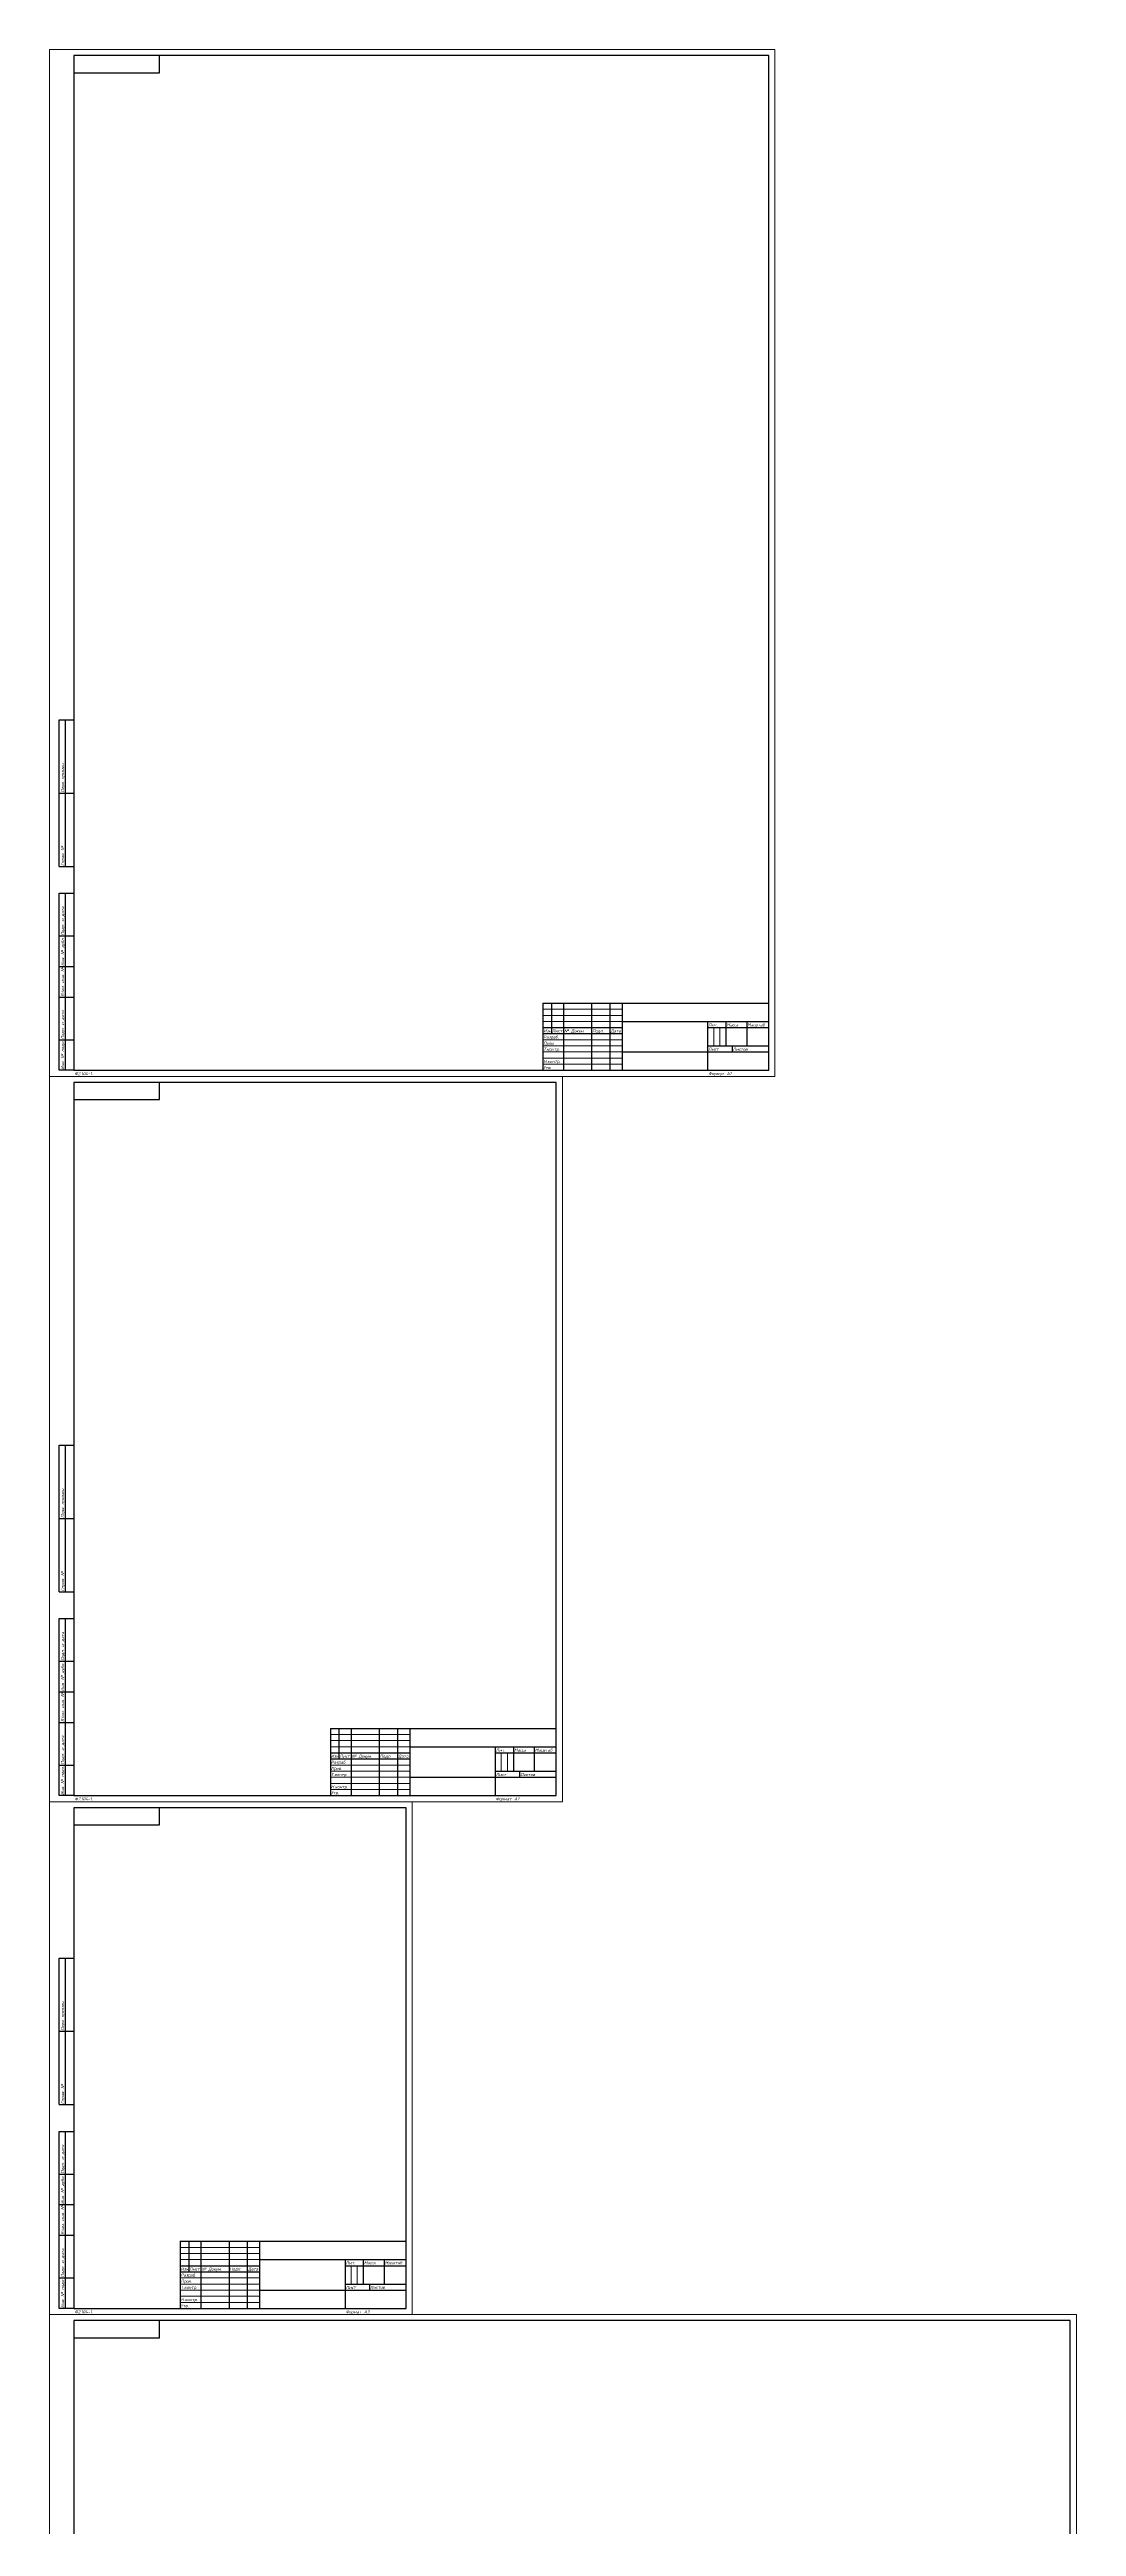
# Model space of a CAD drawing. Header units: millimetres. Extents: x 193 to 5157, y -4069 to 285.
# Drawn here: x 3185 to 4026, y -1743 to 285 of the extents above; entities that cross this region are included whole.
import ezdxf
from ezdxf.enums import TextEntityAlignment as Align

# ---------------------------------------------------------------- set-up
doc = ezdxf.new("R2010")
doc.units = ezdxf.units.MM
doc.layers.add('4', color=4, linetype='Continuous', lineweight=15)
doc.layers.add('рамка', color=253, linetype='Continuous', lineweight=5)
doc.layers.add('Привязки', color=2, linetype='Continuous', lineweight=0, plot=False)
doc.styles.add('текст', font='isocpeui.ttf')

# ---------------------------------------------------------------- blocks, each defined once
blk = doc.blocks.new('*U58')
for p, q in [((90, 415), (90, 415)), ((90, 415), (90, 415)), ((90, 401), (90, 415)), ((90, 415), (90, 415)), ((90, 415), (90, 415)), ((90, 415), (90, 415)), ((20, 401), (90, 401)), ((8, 232), (8, 292)), ((8, 292), (20, 292)), ((13, 232), (13, 292)), ((8, 232), (20, 232)), ((8, 172), (8, 232)), ((13, 172), (13, 232)), ((8, 172), (20, 172)), ((8, 115), (8, 150)), ((8, 150), (20, 150)), ((13, 115), (13, 150)), ((8, 90), (8, 115)), ((8, 115), (20, 115)), ((13, 90), (13, 115)), ((8, 65), (8, 90)), ((8, 90), (20, 90)), ((13, 65), (13, 90)), ((8, 30), (8, 65)), ((8, 65), (20, 65)), ((13, 30), (13, 65)), ((107, 60), (292, 60)), ((107, 60), (107, 5)), ((114, 60), (114, 35)), ((124, 60), (124, 5)), ((147, 60), (147, 5)), ((162, 60), (162, 5)), ((172, 60), (172, 5)), ((172, 45), (292, 45)), ((242, 45), (242, 20)), ((257, 45), (257, 25)), ((274, 45), (274, 25)), ((292, 60), (292, 60)), ((292, 60), (292, 60)), ((8, 5), (8, 30)), ((8, 30), (20, 30)), ((13, 5), (13, 30)), ((107, 40), (172, 40)), ((107, 35), (172, 35)), ((242, 40), (292, 40)), ((242, 25), (292, 25)), ((262, 25), (262, 20)), ((20, 5), (8, 5)), ((172, 20), (292, 20)), ((242, 20), (242, 5))]:
    blk.add_line(p, q)
blk.add_lwpolyline([(20, 5), (292, 5), (292, 415), (20, 415)], close=True)
at = {"layer": '4'}
for p, q in [((107, 55), (172, 55)), ((107, 50), (172, 50)), ((107, 45), (172, 45)), ((107, 30), (172, 30)), ((107, 25), (172, 25)), ((247, 40), (247, 25)), ((252, 40), (252, 25)), ((107, 20), (172, 20)), ((107, 15), (172, 15)), ((107, 10), (172, 10))]:
    blk.add_line(p, q, dxfattribs=at)
at = {"layer": 'Привязки'}
blk.add_lwpolyline([(0, 0), (297, 0), (297, 420), (0, 420)], close=True, dxfattribs=at)
at = {"layer": 'рамка'}
blk.add_lwpolyline([(0, 420), (297, 420), (297, 0), (0, 0)], close=True, dxfattribs=at)
at = {"style": 'текст'}
for s, p in [('Перв. примен.', (12, 232.5)), ('Справ. №', (12, 172.5)), ('Подп. и дата', (12, 115.5)), ('Инв. № дубл.', (12, 90.5)), ('Взам. инв. №', (12, 65.5)), ('Подп. и дата', (12, 30.5)), ('Инв. № подл.', (12, 5.5))]:
    blk.add_text(s, height=2.5, rotation=90, dxfattribs=at).set_placement(p)
for s, height, p in [('Лит.', 2.5, (242.5, 41)), ('Масса', 2.5, (257.5, 41)), ('Масштаб', 2.5, (274.5, 41)), ('Изм.', 2.5, (107.5, 36)), ('Разраб.', 2.5, (107.5, 31)), ('Пров.', 2.5, (107.5, 26)), ('Т.контр.', 2.5, (107.5, 21)), ('Лист', 2.5, (114.5, 36)), ('№ Докум.', 2.5, (124.5, 36)), ('Подп.', 2.5, (147.5, 36)), ('Дата', 2.5, (162.5, 36)), ('Лист', 2.5, (242.5, 21)), ('Листов', 2.5, (262.5, 21)), ('Ф2.104-1а.', 0.005, (20, 5)), ('Ф2.104-1.', 2.5, (20.5, 1)), ('Утв.', 2.5, (107.5, 6)), ('Н.контр.', 2.5, (107.5, 11)), ('Формат', 2.5, (242.5, 1)), ('А3', 2.5, (257.5, 1)), ('А4', 0.025, (296.6, 0)), ('А2', 0.00833, (296.9, 0)), ('А1', 0.00625, (296.9, 0)), ('А0', 0.005, (296.9, 0))]:
    blk.add_text(s, height=height, dxfattribs=at).set_placement(p)
for tag, p, height, rotation in [('ОБОЗНАЧЕНИЕ-ВЕРХ', (85, 409), 3.5, 180), ('ПРИМЕНЯЕМОСТЬ', (19, 232.5), 2.5, 90), ('СПРАВ№', (19, 172.5), 2.5, 90), ('ДАТАУЧЁТАДУБЛ', (19, 115.5), 2.5, 90), ('ИНВ№ДУБЛ', (19, 90.5), 2.5, 90), ('ВЗАМИНВ№', (19, 65.5), 2.5, 90), ('ДАТАУЧЁТА', (19, 30.5), 2.5, 90), ('ИНВ№ПОДЛ', (19, 5.5), 2.5, 90)]:
    blk.add_attdef(tag, p, '', height=height, rotation=rotation, dxfattribs=at)
for tag, p, height in [('27', (90, 415), 0.00000522), ('28', (90, 415), 0.00000522), ('29', (90, 415), 0.00000522), ('ИЗМ4', (107.5, 56), 2.5), ('ИЗМ3', (107.5, 51), 2.5), ('ИЗМ2', (107.5, 46), 2.5), ('ИЗМ1', (107.5, 41), 2.5), ('ЛИСТИЗМ4', (114.5, 56), 2.5), ('ЛИСТИЗМ3', (114.5, 51), 2.5), ('ЛИСТИЗМ2', (114.5, 46), 2.5), ('ЛИСТИЗМ1', (114.5, 41), 2.5), ('№ДОКУМИЗМ4', (124.5, 56), 2.5), ('№ДОКУМИЗМ3', (124.5, 51), 2.5), ('№ДОКУМИЗМ2', (124.5, 46), 2.5), ('№ДОКУМИЗМ1', (124.5, 41), 2.5), ('ПОДПИЗМ4', (147.5, 56), 2.5), ('ПОДПИЗМ3', (147.5, 51), 2.5), ('ПОДПИЗМ2', (147.5, 46), 2.5), ('ПОДПИЗМ1', (147.5, 41), 2.5), ('ДАТАИЗМ4', (162.5, 56), 2.5), ('ДАТАИЗМ3', (162.5, 51), 2.5), ('ДАТАИЗМ2', (162.5, 46), 2.5), ('ДАТАИЗМ1', (162.5, 41), 2.5), ('ОБОЗНАЧЕНИЕ', (177, 51), 5), ('РАЗРАБ', (124.5, 31), 2.5), ('ПРОВ', (124.5, 26), 2.5), ('ТКОНТР', (124.5, 21), 2.5), ('ДАТАРАЗРАБ', (162.5, 31), 2.5), ('ДАТАПРОВ', (162.5, 26), 2.5), ('ДАТАТКОНТР', (162.5, 21), 2.5), ('ЛИСТОВ', (277.5, 21), 2.5), ('10', (107.5, 16), 2.5), ('УТВ', (124.5, 6), 2.5), ('НКОНТР', (124.5, 11), 2.5), ('11', (124.5, 16), 2.5), ('12', (147.5, 16), 2.5), ('ДАТАНКОНТР', (162.5, 11), 2.5), ('ДАТАУТВ', (162.5, 6), 2.5), ('13', (162.5, 16), 2.5)]:
    blk.add_attdef(tag, p, '', height=height, dxfattribs=at)
for tag, height, p in [('НАИМЕНОВАНИЕ1', 5, (207, 36)), ('НАИМЕНОВАНИЕ2', 3.5, (207, 31)), ('НАИМЕНОВАНИЕ3', 3.5, (207, 26)), ('НАИМЕНОВАНИЕ4', 2.5, (207, 21)), ('ЛИСТ', 2.5, (257.5, 21)), ('МАССА', 3.5, (265.5, 31)), ('МАСШТАБ', 3.5, (283, 31)), ('МАТЕРИАЛ2', 2.5, (207, 11)), ('МАТЕРИАЛ3', 2.5, (207, 6)), ('МАТЕРИАЛ1', 2.5, (207, 16)), ('ПРЕДПРИЯТИЕ', 3.5, (267, 11))]:
    blk.add_attdef(tag, text='', height=height, dxfattribs=at).set_placement(p, align=Align.CENTER)
blk.add_attdef('30', text='', height=0.0000625, dxfattribs=at).set_placement((292, 60), align=Align.MIDDLE)
for tag, p in [('ЛИТЕРА', (244.5, 31)), ('ЛИТЕРА2', (249.5, 31)), ('ЛИТЕРА3', (254.5, 31))]:
    blk.add_attdef(tag, text='', height=2.5, dxfattribs=at).set_placement(p, align=Align.RIGHT)
for tag, p in [('ИНДЕКС', (244.5, 31)), ('ИНДЕКС2', (249.5, 31)), ('ИНДЕКС3', (254.5, 31))]:
    blk.add_attdef(tag, text='', height=2.5, dxfattribs=at).set_placement(p, align=Align.TOP_LEFT)
blk = doc.blocks.new('*U57')
for p, q in [((90, 589), (90, 589)), ((90, 589), (90, 589)), ((90, 575), (90, 589)), ((90, 589), (90, 589)), ((90, 589), (90, 589)), ((90, 589), (90, 589)), ((20, 575), (90, 575)), ((8, 232), (8, 292)), ((8, 292), (20, 292)), ((13, 232), (13, 292)), ((8, 232), (20, 232)), ((8, 172), (8, 232)), ((13, 172), (13, 232)), ((8, 172), (20, 172)), ((8, 115), (8, 150)), ((8, 150), (20, 150)), ((13, 115), (13, 150)), ((8, 90), (8, 115)), ((8, 115), (20, 115)), ((13, 90), (13, 115)), ((8, 65), (8, 90)), ((8, 90), (20, 90)), ((13, 65), (13, 90)), ((8, 30), (8, 65)), ((8, 65), (20, 65)), ((13, 30), (13, 65)), ((230, 60), (415, 60)), ((230, 60), (230, 5)), ((237, 60), (237, 35)), ((247, 60), (247, 5)), ((270, 60), (270, 5)), ((285, 60), (285, 5)), ((295, 60), (295, 5)), ((295, 45), (415, 45)), ((365, 45), (365, 20)), ((380, 45), (380, 25)), ((397, 45), (397, 25)), ((415, 60), (415, 60)), ((415, 60), (415, 60)), ((8, 5), (8, 30)), ((8, 30), (20, 30)), ((13, 5), (13, 30)), ((230, 40), (295, 40)), ((230, 35), (295, 35)), ((365, 40), (415, 40)), ((365, 25), (415, 25)), ((385, 25), (385, 20)), ((20, 5), (8, 5)), ((295, 20), (415, 20)), ((365, 20), (365, 5))]:
    blk.add_line(p, q)
blk.add_lwpolyline([(20, 5), (415, 5), (415, 589), (20, 589)], close=True)
at = {"layer": '4'}
for p, q in [((230, 55), (295, 55)), ((230, 50), (295, 50)), ((230, 45), (295, 45)), ((230, 30), (295, 30)), ((230, 25), (295, 25)), ((370, 40), (370, 25)), ((375, 40), (375, 25)), ((230, 20), (295, 20)), ((230, 15), (295, 15)), ((230, 10), (295, 10))]:
    blk.add_line(p, q, dxfattribs=at)
at = {"layer": 'Привязки'}
blk.add_lwpolyline([(0, 0), (420, 0), (420, 594), (0, 594)], close=True, dxfattribs=at)
at = {"layer": 'рамка'}
blk.add_lwpolyline([(0, 594), (420, 594), (420, 0), (0, 0)], close=True, dxfattribs=at)
at = {"style": 'текст'}
for s, p in [('Перв. примен.', (12, 232.5)), ('Справ. №', (12, 172.5)), ('Подп. и дата', (12, 115.5)), ('Инв. № дубл.', (12, 90.5)), ('Взам. инв. №', (12, 65.5)), ('Подп. и дата', (12, 30.5)), ('Инв. № подл.', (12, 5.5))]:
    blk.add_text(s, height=2.5, rotation=90, dxfattribs=at).set_placement(p)
for s, height, p in [('Лит.', 2.5, (365.5, 41)), ('Масса', 2.5, (380.5, 41)), ('Масштаб', 2.5, (397.5, 41)), ('Изм.', 2.5, (230.5, 36)), ('Разраб.', 2.5, (230.5, 31)), ('Пров.', 2.5, (230.5, 26)), ('Т.контр.', 2.5, (230.5, 21)), ('Лист', 2.5, (237.5, 36)), ('№ Докум.', 2.5, (247.5, 36)), ('Подп.', 2.5, (270.5, 36)), ('Дата', 2.5, (285.5, 36)), ('Лист', 2.5, (365.5, 21)), ('Листов', 2.5, (385.5, 21)), ('Ф2.104-1а.', 0.005, (20, 5)), ('Ф2.104-1.', 2.5, (20.5, 1)), ('Утв.', 2.5, (230.5, 6)), ('Н.контр.', 2.5, (230.5, 11)), ('Формат', 2.5, (365.5, 1)), ('А2', 2.5, (380.5, 1)), ('А4', 0.025, (419.6, 0)), ('А3', 0.0125, (419.8, 0)), ('А1', 0.00625, (419.9, 0)), ('А0', 0.005, (419.9, 0))]:
    blk.add_text(s, height=height, dxfattribs=at).set_placement(p)
for tag, p, height in [('27', (90, 589), 0.00000522), ('28', (90, 589), 0.00000522), ('29', (90, 589), 0.00000522), ('ИЗМ4', (230.5, 56), 2.5), ('ИЗМ3', (230.5, 51), 2.5), ('ИЗМ2', (230.5, 46), 2.5), ('ИЗМ1', (230.5, 41), 2.5), ('ЛИСТИЗМ4', (237.5, 56), 2.5), ('ЛИСТИЗМ3', (237.5, 51), 2.5), ('ЛИСТИЗМ2', (237.5, 46), 2.5), ('ЛИСТИЗМ1', (237.5, 41), 2.5), ('№ДОКУМИЗМ4', (247.5, 56), 2.5), ('№ДОКУМИЗМ3', (247.5, 51), 2.5), ('№ДОКУМИЗМ2', (247.5, 46), 2.5), ('№ДОКУМИЗМ1', (247.5, 41), 2.5), ('ПОДПИЗМ4', (270.5, 56), 2.5), ('ПОДПИЗМ3', (270.5, 51), 2.5), ('ПОДПИЗМ2', (270.5, 46), 2.5), ('ПОДПИЗМ1', (270.5, 41), 2.5), ('ДАТАИЗМ4', (285.5, 56), 2.5), ('ДАТАИЗМ3', (285.5, 51), 2.5), ('ДАТАИЗМ2', (285.5, 46), 2.5), ('ДАТАИЗМ1', (285.5, 41), 2.5), ('ОБОЗНАЧЕНИЕ', (300, 51), 5), ('РАЗРАБ', (247.5, 31), 2.5), ('ПРОВ', (247.5, 26), 2.5), ('ТКОНТР', (247.5, 21), 2.5), ('ДАТАРАЗРАБ', (285.5, 31), 2.5), ('ДАТАПРОВ', (285.5, 26), 2.5), ('ДАТАТКОНТР', (285.5, 21), 2.5), ('ЛИСТОВ', (400.5, 21), 2.5), ('10', (230.5, 16), 2.5), ('УТВ', (247.5, 6), 2.5), ('НКОНТР', (247.5, 11), 2.5), ('11', (247.5, 16), 2.5), ('12', (270.5, 16), 2.5), ('ДАТАНКОНТР', (285.5, 11), 2.5), ('ДАТАУТВ', (285.5, 6), 2.5), ('13', (285.5, 16), 2.5)]:
    blk.add_attdef(tag, p, '', height=height, dxfattribs=at)
for tag, p, height, rotation in [('ОБОЗНАЧЕНИЕ-ВЕРХ', (85, 583), 3.5, 180), ('ПРИМЕНЯЕМОСТЬ', (19, 232.5), 2.5, 90), ('СПРАВ№', (19, 172.5), 2.5, 90), ('ДАТАУЧЁТАДУБЛ', (19, 115.5), 2.5, 90), ('ИНВ№ДУБЛ', (19, 90.5), 2.5, 90), ('ВЗАМИНВ№', (19, 65.5), 2.5, 90), ('ДАТАУЧЁТА', (19, 30.5), 2.5, 90), ('ИНВ№ПОДЛ', (19, 5.5), 2.5, 90)]:
    blk.add_attdef(tag, p, '', height=height, rotation=rotation, dxfattribs=at)
for tag, height, p in [('НАИМЕНОВАНИЕ1', 5, (330, 36)), ('НАИМЕНОВАНИЕ2', 3.5, (330, 31)), ('НАИМЕНОВАНИЕ3', 3.5, (330, 26)), ('НАИМЕНОВАНИЕ4', 2.5, (330, 21)), ('ЛИСТ', 2.5, (380.5, 21)), ('МАССА', 3.5, (388.5, 31)), ('МАСШТАБ', 3.5, (406, 31)), ('МАТЕРИАЛ2', 2.5, (330, 11)), ('МАТЕРИАЛ3', 2.5, (330, 6)), ('МАТЕРИАЛ1', 2.5, (330, 16)), ('ПРЕДПРИЯТИЕ', 3.5, (390, 11))]:
    blk.add_attdef(tag, text='', height=height, dxfattribs=at).set_placement(p, align=Align.CENTER)
blk.add_attdef('30', text='', height=0.0000625, dxfattribs=at).set_placement((415, 60), align=Align.MIDDLE)
for tag, p in [('ЛИТЕРА', (367.5, 31)), ('ЛИТЕРА2', (372.5, 31)), ('ЛИТЕРА3', (377.5, 31))]:
    blk.add_attdef(tag, text='', height=2.5, dxfattribs=at).set_placement(p, align=Align.RIGHT)
for tag, p in [('ИНДЕКС', (367.5, 31)), ('ИНДЕКС2', (372.5, 31)), ('ИНДЕКС3', (377.5, 31))]:
    blk.add_attdef(tag, text='', height=2.5, dxfattribs=at).set_placement(p, align=Align.TOP_LEFT)
blk = doc.blocks.new('*U56')
for p, q in [((90, 836), (90, 836)), ((90, 836), (90, 836)), ((90, 822), (90, 836)), ((90, 836), (90, 836)), ((90, 836), (90, 836)), ((90, 836), (90, 836)), ((20, 822), (90, 822)), ((8, 232), (8, 292)), ((8, 292), (20, 292)), ((13, 232), (13, 292)), ((8, 232), (20, 232)), ((8, 172), (8, 232)), ((13, 172), (13, 232)), ((8, 172), (20, 172)), ((8, 115), (8, 150)), ((8, 150), (20, 150)), ((13, 115), (13, 150)), ((8, 90), (8, 115)), ((8, 115), (20, 115)), ((13, 90), (13, 115)), ((8, 65), (8, 90)), ((8, 90), (20, 90)), ((13, 65), (13, 90)), ((8, 30), (8, 65)), ((8, 65), (20, 65)), ((13, 30), (13, 65)), ((404, 60), (589, 60)), ((404, 60), (404, 5)), ((411, 60), (411, 35)), ((421, 60), (421, 5)), ((444, 60), (444, 5)), ((459, 60), (459, 5)), ((469, 60), (469, 5)), ((469, 45), (589, 45)), ((539, 45), (539, 20)), ((554, 45), (554, 25)), ((571, 45), (571, 25)), ((589, 60), (589, 60)), ((589, 60), (589, 60)), ((8, 5), (8, 30)), ((8, 30), (20, 30)), ((13, 5), (13, 30)), ((404, 40), (469, 40)), ((404, 35), (469, 35)), ((539, 40), (589, 40)), ((539, 25), (589, 25)), ((559, 25), (559, 20)), ((20, 5), (8, 5)), ((469, 20), (589, 20)), ((539, 20), (539, 5))]:
    blk.add_line(p, q)
blk.add_lwpolyline([(20, 5), (589, 5), (589, 836), (20, 836)], close=True)
at = {"layer": '4'}
for p, q in [((404, 55), (469, 55)), ((404, 50), (469, 50)), ((404, 45), (469, 45)), ((404, 30), (469, 30)), ((404, 25), (469, 25)), ((544, 40), (544, 25)), ((549, 40), (549, 25)), ((404, 20), (469, 20)), ((404, 15), (469, 15)), ((404, 10), (469, 10))]:
    blk.add_line(p, q, dxfattribs=at)
at = {"layer": 'Привязки'}
blk.add_lwpolyline([(0, 0), (594, 0), (594, 841), (0, 841)], close=True, dxfattribs=at)
at = {"layer": 'рамка'}
blk.add_lwpolyline([(0, 841), (594, 841), (594, 0), (0, 0)], close=True, dxfattribs=at)
at = {"style": 'текст'}
for s, p in [('Перв. примен.', (12, 232.5)), ('Справ. №', (12, 172.5)), ('Подп. и дата', (12, 115.5)), ('Инв. № дубл.', (12, 90.5)), ('Взам. инв. №', (12, 65.5)), ('Подп. и дата', (12, 30.5)), ('Инв. № подл.', (12, 5.5))]:
    blk.add_text(s, height=2.5, rotation=90, dxfattribs=at).set_placement(p)
for s, height, p in [('Лит.', 2.5, (539.5, 41)), ('Масса', 2.5, (554.5, 41)), ('Масштаб', 2.5, (571.5, 41)), ('Изм.', 2.5, (404.5, 36)), ('Разраб.', 2.5, (404.5, 31)), ('Пров.', 2.5, (404.5, 26)), ('Т.контр.', 2.5, (404.5, 21)), ('Лист', 2.5, (411.5, 36)), ('№ Докум.', 2.5, (421.5, 36)), ('Подп.', 2.5, (444.5, 36)), ('Дата', 2.5, (459.5, 36)), ('Лист', 2.5, (539.5, 21)), ('Листов', 2.5, (559.5, 21)), ('Ф2.104-1а.', 0.005, (20, 5)), ('Ф2.104-1.', 2.5, (20.5, 1)), ('Утв.', 2.5, (404.5, 6)), ('Н.контр.', 2.5, (404.5, 11)), ('Формат', 2.5, (539.5, 1)), ('А1', 2.5, (554.5, 1)), ('А4', 0.025, (593.6, 0)), ('А3', 0.0125, (593.8, 0)), ('А2', 0.00833, (593.9, 0)), ('А0', 0.005, (593.9, 0))]:
    blk.add_text(s, height=height, dxfattribs=at).set_placement(p)
for tag, p, height in [('27', (90, 836), 0.00000522), ('28', (90, 836), 0.00000522), ('29', (90, 836), 0.00000522), ('ИЗМ4', (404.5, 56), 2.5), ('ИЗМ3', (404.5, 51), 2.5), ('ИЗМ2', (404.5, 46), 2.5), ('ИЗМ1', (404.5, 41), 2.5), ('ЛИСТИЗМ4', (411.5, 56), 2.5), ('ЛИСТИЗМ3', (411.5, 51), 2.5), ('ЛИСТИЗМ2', (411.5, 46), 2.5), ('ЛИСТИЗМ1', (411.5, 41), 2.5), ('№ДОКУМИЗМ4', (421.5, 56), 2.5), ('№ДОКУМИЗМ3', (421.5, 51), 2.5), ('№ДОКУМИЗМ2', (421.5, 46), 2.5), ('№ДОКУМИЗМ1', (421.5, 41), 2.5), ('ПОДПИЗМ4', (444.5, 56), 2.5), ('ПОДПИЗМ3', (444.5, 51), 2.5), ('ПОДПИЗМ2', (444.5, 46), 2.5), ('ПОДПИЗМ1', (444.5, 41), 2.5), ('ДАТАИЗМ4', (459.5, 56), 2.5), ('ДАТАИЗМ3', (459.5, 51), 2.5), ('ДАТАИЗМ2', (459.5, 46), 2.5), ('ДАТАИЗМ1', (459.5, 41), 2.5), ('ОБОЗНАЧЕНИЕ', (474, 51), 5), ('РАЗРАБ', (421.5, 31), 2.5), ('ПРОВ', (421.5, 26), 2.5), ('ТКОНТР', (421.5, 21), 2.5), ('ДАТАРАЗРАБ', (459.5, 31), 2.5), ('ДАТАПРОВ', (459.5, 26), 2.5), ('ДАТАТКОНТР', (459.5, 21), 2.5), ('ЛИСТОВ', (574.5, 21), 2.5), ('10', (404.5, 16), 2.5), ('УТВ', (421.5, 6), 2.5), ('НКОНТР', (421.5, 11), 2.5), ('11', (421.5, 16), 2.5), ('12', (444.5, 16), 2.5), ('ДАТАНКОНТР', (459.5, 11), 2.5), ('ДАТАУТВ', (459.5, 6), 2.5), ('13', (459.5, 16), 2.5)]:
    blk.add_attdef(tag, p, '', height=height, dxfattribs=at)
for tag, p, height, rotation in [('ОБОЗНАЧЕНИЕ-ВЕРХ', (85, 830), 3.5, 180), ('ПРИМЕНЯЕМОСТЬ', (19, 232.5), 2.5, 90), ('СПРАВ№', (19, 172.5), 2.5, 90), ('ДАТАУЧЁТАДУБЛ', (19, 115.5), 2.5, 90), ('ИНВ№ДУБЛ', (19, 90.5), 2.5, 90), ('ВЗАМИНВ№', (19, 65.5), 2.5, 90), ('ДАТАУЧЁТА', (19, 30.5), 2.5, 90), ('ИНВ№ПОДЛ', (19, 5.5), 2.5, 90)]:
    blk.add_attdef(tag, p, '', height=height, rotation=rotation, dxfattribs=at)
for tag, height, p in [('НАИМЕНОВАНИЕ1', 5, (504, 36)), ('НАИМЕНОВАНИЕ2', 3.5, (504, 31)), ('НАИМЕНОВАНИЕ3', 3.5, (504, 26)), ('НАИМЕНОВАНИЕ4', 2.5, (504, 21)), ('ЛИСТ', 2.5, (554.5, 21)), ('МАССА', 3.5, (562.5, 31)), ('МАСШТАБ', 3.5, (580, 31)), ('МАТЕРИАЛ2', 2.5, (504, 11)), ('МАТЕРИАЛ3', 2.5, (504, 6)), ('МАТЕРИАЛ1', 2.5, (504, 16)), ('ПРЕДПРИЯТИЕ', 3.5, (564, 11))]:
    blk.add_attdef(tag, text='', height=height, dxfattribs=at).set_placement(p, align=Align.CENTER)
blk.add_attdef('30', text='', height=0.0000625, dxfattribs=at).set_placement((589, 60), align=Align.MIDDLE)
for tag, p in [('ЛИТЕРА', (541.5, 31)), ('ЛИТЕРА2', (546.5, 31)), ('ЛИТЕРА3', (551.5, 31))]:
    blk.add_attdef(tag, text='', height=2.5, dxfattribs=at).set_placement(p, align=Align.RIGHT)
for tag, p in [('ИНДЕКС', (541.5, 31)), ('ИНДЕКС2', (546.5, 31)), ('ИНДЕКС3', (551.5, 31))]:
    blk.add_attdef(tag, text='', height=2.5, dxfattribs=at).set_placement(p, align=Align.TOP_LEFT)
blk = doc.blocks.new('*U54')
for p, q in [((90, 589), (90, 589)), ((90, 589), (90, 589)), ((90, 575), (90, 589)), ((90, 589), (90, 589)), ((90, 589), (90, 589)), ((90, 589), (90, 589)), ((20, 575), (90, 575)), ((20, 172), (20, 172)), ((20, 172), (20, 172)), ((20, 172), (20, 172)), ((20, 172), (20, 172)), ((20, 172), (20, 172)), ((20, 172), (20, 172)), ((20, 172), (20, 172)), ((8, 115), (8, 150)), ((8, 150), (20, 150)), ((13, 115), (13, 150)), ((8, 90), (8, 115)), ((8, 115), (20, 115)), ((13, 90), (13, 115)), ((8, 65), (8, 90)), ((8, 90), (20, 90)), ((13, 65), (13, 90)), ((8, 30), (8, 65)), ((8, 65), (20, 65)), ((13, 30), (13, 65)), ((8, 5), (8, 30)), ((8, 30), (20, 30)), ((13, 5), (13, 30)), ((20, 5), (8, 5)), ((651, 20), (836, 20)), ((651, 20), (651, 5)), ((651, 10), (716, 10)), ((651, 5), (716, 5)), ((658, 20), (658, 5)), ((668, 20), (668, 5)), ((691, 20), (691, 5)), ((706, 20), (706, 5)), ((716, 20), (716, 5)), ((826, 20), (826, 5)), ((826, 13), (836, 13)), ((836, 20), (836, 20)), ((836, 20), (836, 20)), ((836, 5), (836, 5)), ((836, 5), (836, 5)), ((836, 5), (836, 5)), ((836, 5), (836, 5)), ((836, 5), (836, 5)), ((836, 5), (836, 5)), ((836, 5), (836, 5))]:
    blk.add_line(p, q)
blk.add_lwpolyline([(20, 5), (836, 5), (836, 589), (20, 589)], close=True)
at = {"layer": '4'}
for p, q in [((651, 15), (716, 15)), ((836, 5), (836, 5)), ((836, 5), (836, 5)), ((836, 5), (836, 5)), ((836, 5), (836, 5)), ((836, 5), (836, 5)), ((836, 5), (836, 5)), ((836, 5), (836, 5)), ((836, 5), (836, 5)), ((836, 5), (836, 5))]:
    blk.add_line(p, q, dxfattribs=at)
at = {"layer": 'Привязки'}
blk.add_lwpolyline([(0, 0), (841, 0), (841, 594), (0, 594)], close=True, dxfattribs=at)
at = {"layer": 'рамка'}
blk.add_lwpolyline([(0, 594), (841, 594), (841, 0), (0, 0)], close=True, dxfattribs=at)
at = {"style": 'текст'}
for s, height, p in [('Справ. №', 0.0000208, (20, 172)), ('Перв. примен.', 0.0000208, (20, 172)), ('Подп. и дата', 2.5, (12, 115.5)), ('Инв. № дубл.', 2.5, (12, 90.5)), ('Взам. инв. №', 2.5, (12, 65.5)), ('Подп. и дата', 2.5, (12, 30.5)), ('Инв. № подл.', 2.5, (12, 5.5))]:
    blk.add_text(s, height=height, rotation=90, dxfattribs=at).set_placement(p)
for s, height, p in [('Ф2.104-1.', 0.005, (20, 5)), ('Ф2.104-1а.', 2.5, (20.5, 1)), ('Изм.', 2.5, (651.5, 6)), ('Лист', 2.5, (658.5, 6)), ('№ Докум.', 2.5, (668.5, 6)), ('Подп.', 2.5, (691.5, 6)), ('Дата', 2.5, (706.5, 6)), ('Формат', 2.5, (786.5, 1)), ('А1', 2.5, (801.5, 1)), ('Лист', 2.5, (826.5, 14)), ('Разраб.', 0.0000135, (836, 5)), ('Пров.', 0.0000135, (836, 5)), ('Т.контр.', 0.0000135, (836, 5)), ('Н.контр.', 0.0000135, (836, 5)), ('Утв.', 0.0000135, (836, 5)), ('Лит.', 0.0000135, (836, 5)), ('Масса', 0.0000135, (836, 5)), ('Масштаб', 0.0000135, (836, 5)), ('Листов', 0.0000135, (836, 5)), ('А4', 0.025, (840.6, 0)), ('А3', 0.0125, (840.8, 0)), ('А2', 0.00833, (840.9, 0)), ('А0', 0.005, (840.9, 0))]:
    blk.add_text(s, height=height, dxfattribs=at).set_placement(p)
for tag, p, height in [('27', (90, 589), 0.00000522), ('28', (90, 589), 0.00000522), ('29', (90, 589), 0.00000522), ('ИЗМ2', (651.5, 16), 2.5), ('ИЗМ1', (651.5, 11), 2.5), ('ЛИСТИЗМ2', (658.5, 16), 2.5), ('ЛИСТИЗМ1', (658.5, 11), 2.5), ('№ДОКУМИЗМ2', (668.5, 16), 2.5), ('№ДОКУМИЗМ1', (668.5, 11), 2.5), ('ПОДПИЗМ2', (691.5, 16), 2.5), ('ПОДПИЗМ1', (691.5, 11), 2.5), ('ДАТАИЗМ2', (706.5, 16), 2.5), ('ДАТАИЗМ1', (706.5, 11), 2.5), ('ОБОЗНАЧЕНИЕ', (721, 11), 5), ('РАЗРАБ', (836, 5), 0.0000135), ('ЛИСТОВ', (836, 5), 0.0000135), ('ПРОВ', (836, 5), 0.0000135), ('ТКОНТР', (836, 5), 0.0000135), ('НКОНТР', (836, 5), 0.0000135), ('УТВ', (836, 5), 0.0000135), ('10', (836, 5), 0.0000135), ('11', (836, 5), 0.0000135), ('12', (836, 5), 0.0000135), ('13', (836, 5), 0.0000135), ('ИЗМ3', (836, 5), 0.0000135), ('ЛИСТИЗМ3', (836, 5), 0.0000135), ('№ДОКУМИЗМ3', (836, 5), 0.0000135), ('ПОДПИЗМ3', (836, 5), 0.0000135), ('ДАТАИЗМ3', (836, 5), 0.0000135), ('ИЗМ4', (836, 5), 0.0000135), ('ЛИСТИЗМ4', (836, 5), 0.0000135), ('№ДОКУМИЗМ4', (836, 5), 0.0000135), ('ПОДПИЗМ4', (836, 5), 0.0000135), ('ДАТАИЗМ4', (836, 5), 0.0000135), ('ДАТАРАЗРАБ', (836, 5), 0.0000135), ('ДАТАПРОВ', (836, 5), 0.0000135), ('ДАТАТКОНТР', (836, 5), 0.0000135), ('ДАТАНКОНТР', (836, 5), 0.0000135), ('ДАТАУТВ', (836, 5), 0.0000135)]:
    blk.add_attdef(tag, p, '', height=height, dxfattribs=at)
for tag, p, height, rotation in [('ОБОЗНАЧЕНИЕ-ВЕРХ', (85, 583), 3.5, 180), ('ПРИМЕНЯЕМОСТЬ', (20, 172), 0.0000208, 90), ('СПРАВ№', (20, 172), 0.0000208, 90), ('ДАТАУЧЁТАДУБЛ', (19, 115.5), 2.5, 90), ('ИНВ№ДУБЛ', (19, 90.5), 2.5, 90), ('ВЗАМИНВ№', (19, 65.5), 2.5, 90), ('ДАТАУЧЁТА', (19, 30.5), 2.5, 90), ('ИНВ№ПОДЛ', (19, 5.5), 2.5, 90)]:
    blk.add_attdef(tag, p, '', height=height, rotation=rotation, dxfattribs=at)
for tag, height, p in [('ЛИСТ', 2.5, (831, 9)), ('НАИМЕНОВАНИЕ1', 0.000027, (836, 5)), ('НАИМЕНОВАНИЕ2', 0.0000189, (836, 5)), ('НАИМЕНОВАНИЕ3', 0.0000189, (836, 5)), ('НАИМЕНОВАНИЕ4', 0.0000135, (836, 5)), ('МАССА', 0.0000189, (836, 5)), ('МАСШТАБ', 0.0000189, (836, 5)), ('МАТЕРИАЛ1', 0.0000135, (836, 5)), ('МАТЕРИАЛ2', 0.0000135, (836, 5)), ('МАТЕРИАЛ3', 0.0000135, (836, 5)), ('ПРЕДПРИЯТИЕ', 0.0000189, (836, 5))]:
    blk.add_attdef(tag, text='', height=height, dxfattribs=at).set_placement(p, align=Align.CENTER)
blk.add_attdef('30', text='', height=0.0000625, dxfattribs=at).set_placement((836, 20), align=Align.MIDDLE)
for tag in ['ЛИТЕРА', 'ЛИТЕРА2', 'ЛИТЕРА3']:
    blk.add_attdef(tag, text='', height=0.0000135, dxfattribs=at).set_placement((836, 5), align=Align.RIGHT)
for tag in ['ИНДЕКС', 'ИНДЕКС2', 'ИНДЕКС3']:
    blk.add_attdef(tag, text='', height=0.0000135, dxfattribs=at).set_placement((836, 5), align=Align.TOP_LEFT)

msp = doc.modelspace()

# ---------------------------------------------------------------- block references
for name, p in [('*U56', (3184.9, -555.8)), ('*U57', (3184.9, -1149.8)), ('*U58', (3184.9, -1569.8)), ('*U54', (3184.9, -2163.8))]:
    msp.add_blockref(name, p)

doc.saveas('drawing.dxf')
